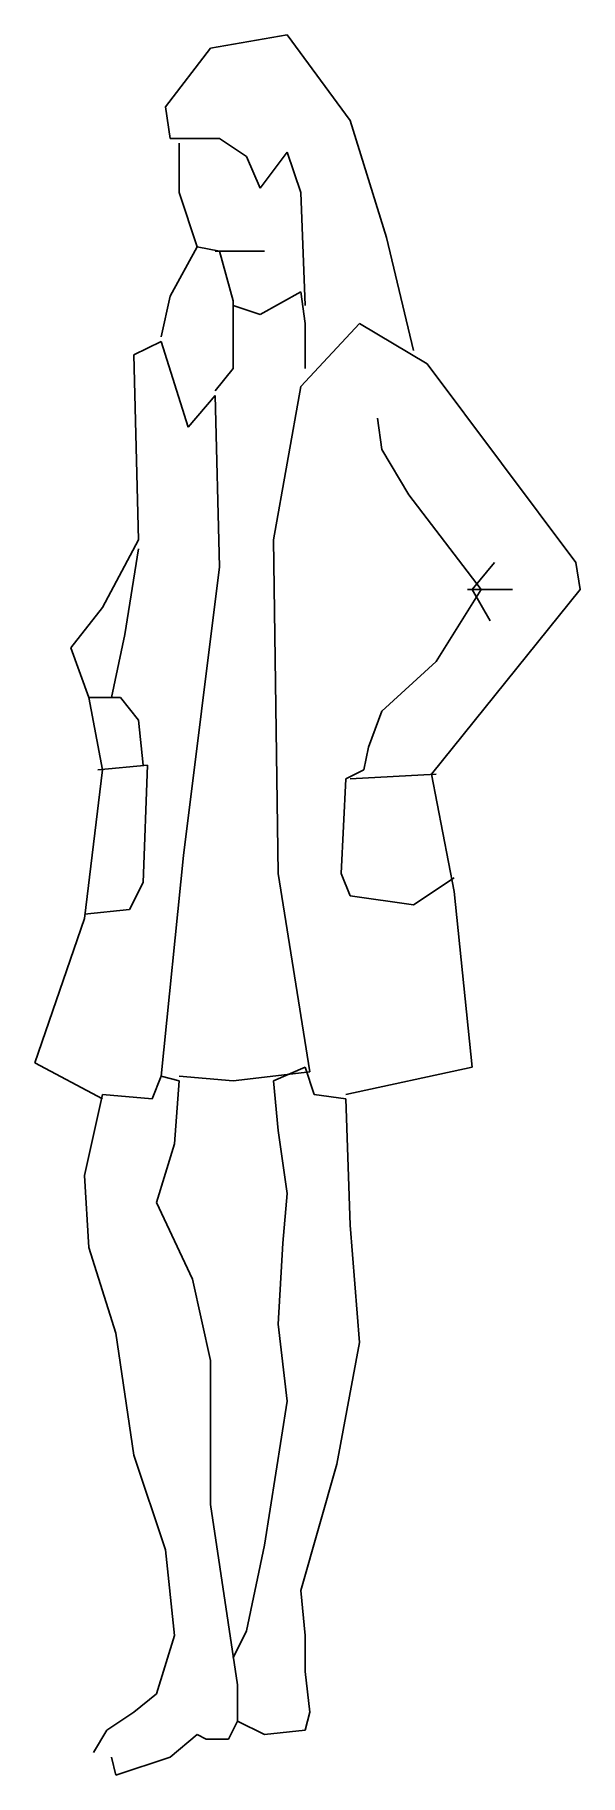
# Model space of a CAD drawing. Extents: x -18.94 to -18.45, y -0.04 to 1.53.
import ezdxf

# ---------------------------------------------------------------- set-up
doc = ezdxf.new("R2010")
doc.units = 0
doc.header["$MEASUREMENT"] = 0
doc.layers.get('0').update_dxf_attribs({"linetype": 'CONTINUOUS'})

msp = doc.modelspace()

# ---------------------------------------------------------------- linework, layer by layer
for p, q in [((-18.7112, 1.5259), (-18.7801, 1.5138)), ((-18.6545, 1.449), (-18.7112, 1.5259)), ((-18.7801, 1.5138), (-18.8206, 1.4611)), ((-18.8206, 1.4611), (-18.8165, 1.4328)), ((-18.6221, 1.3437), (-18.6545, 1.449)), ((-18.8165, 1.4328), (-18.772, 1.4328)), ((-18.8084, 1.4287), (-18.8084, 1.3842)), ((-18.772, 1.4328), (-18.7477, 1.4166)), ((-18.7477, 1.4166), (-18.7355, 1.3882)), ((-18.7355, 1.3882), (-18.7112, 1.4206)), ((-18.7112, 1.4206), (-18.6991, 1.3842)), ((-18.8084, 1.3842), (-18.7922, 1.3356)), ((-18.6991, 1.3842), (-18.695, 1.2829)), ((-18.8165, 1.291), (-18.7922, 1.3356)), ((-18.7922, 1.3356), (-18.772, 1.3315)), ((-18.776, 1.3315), (-18.7315, 1.3315)), ((-18.772, 1.3315), (-18.7598, 1.287)), ((-18.5978, 1.2424), (-18.6221, 1.3437)), ((-18.8246, 1.2546), (-18.8165, 1.291)), ((-18.7598, 1.287), (-18.7598, 1.2262)), ((-18.7598, 1.2829), (-18.7355, 1.2748)), ((-18.7355, 1.2748), (-18.6991, 1.2951)), ((-18.6991, 1.2951), (-18.695, 1.2667)), ((-18.6464, 1.2667), (-18.6991, 1.21)), ((-18.695, 1.2667), (-18.695, 1.2262)), ((-18.5856, 1.2303), (-18.6464, 1.2667)), ((-18.8489, 1.2384), (-18.8246, 1.2505)), ((-18.8449, 1.0723), (-18.8489, 1.2384)), ((-18.8246, 1.2505), (-18.8003, 1.1736)), ((-18.7598, 1.2262), (-18.776, 1.206)), ((-18.452, 1.052), (-18.5856, 1.2303)), ((-18.6991, 1.21), (-18.7234, 1.0723)), ((-18.8003, 1.1736), (-18.776, 1.2019)), ((-18.776, 1.2019), (-18.772, 1.048)), ((-18.6302, 1.1816), (-18.6262, 1.1533)), ((-18.6262, 1.1533), (-18.6018, 1.1128)), ((-18.6018, 1.1128), (-18.537, 1.0277)), ((-18.8773, 1.0115), (-18.8449, 1.0723)), ((-18.857, 0.9872), (-18.8449, 1.0642)), ((-18.7234, 1.0723), (-18.7193, 0.7726)), ((-18.772, 1.048), (-18.8044, 0.7888)), ((-18.5451, 1.0277), (-18.5249, 1.052)), ((-18.4479, 1.0277), (-18.452, 1.052)), ((-18.5816, 0.8617), (-18.4479, 1.0277)), ((-18.537, 1.0277), (-18.5775, 0.9629)), ((-18.5492, 1.0277), (-18.5087, 1.0277)), ((-18.5451, 1.0277), (-18.5289, 0.9994)), ((-18.9056, 0.9751), (-18.8773, 1.0115)), ((-18.8692, 0.9305), (-18.857, 0.9872)), ((-18.8894, 0.9305), (-18.9056, 0.9751)), ((-18.5775, 0.9629), (-18.6262, 0.9184)), ((-18.8611, 0.9305), (-18.8894, 0.9305)), ((-18.8773, 0.8657), (-18.8894, 0.9305)), ((-18.8449, 0.9103), (-18.8611, 0.9305)), ((-18.8408, 0.8698), (-18.8449, 0.9103)), ((-18.6262, 0.9184), (-18.6383, 0.886)), ((-18.6383, 0.886), (-18.6424, 0.8657)), ((-18.8935, 0.732), (-18.8773, 0.8657)), ((-18.8813, 0.8657), (-18.8368, 0.8698)), ((-18.8368, 0.8698), (-18.8408, 0.7644)), ((-18.6424, 0.8657), (-18.6586, 0.8576)), ((-18.5775, 0.8617), (-18.6545, 0.8576)), ((-18.5613, 0.7563), (-18.5816, 0.8617)), ((-18.6586, 0.8576), (-18.6626, 0.7726)), ((-18.8044, 0.7888), (-18.8246, 0.5903)), ((-18.7193, 0.7726), (-18.691, 0.5943)), ((-18.6626, 0.7726), (-18.6545, 0.7523)), ((-18.5978, 0.7442), (-18.5613, 0.7685)), ((-18.8408, 0.7644), (-18.853, 0.7401)), ((-18.6545, 0.7523), (-18.5978, 0.7442)), ((-18.5451, 0.5984), (-18.5613, 0.7563)), ((-18.853, 0.7401), (-18.8935, 0.7361)), ((-18.938, 0.6024), (-18.8935, 0.732)), ((-18.8773, 0.57), (-18.938, 0.6024)), ((-18.7598, 0.5862), (-18.691, 0.5943)), ((-18.7234, 0.5862), (-18.695, 0.5984)), ((-18.695, 0.5984), (-18.6869, 0.5741)), ((-18.6586, 0.5741), (-18.5451, 0.5984)), ((-18.8246, 0.5903), (-18.8327, 0.57)), ((-18.8084, 0.5862), (-18.8246, 0.5903)), ((-18.8125, 0.5295), (-18.8084, 0.5862)), ((-18.8084, 0.5903), (-18.7598, 0.5862)), ((-18.7193, 0.5417), (-18.7234, 0.5862)), ((-18.8773, 0.5741), (-18.8935, 0.5012)), ((-18.8327, 0.57), (-18.8773, 0.5741)), ((-18.6869, 0.5741), (-18.6586, 0.57)), ((-18.6586, 0.57), (-18.6545, 0.4566)), ((-18.7112, 0.485), (-18.7193, 0.5417)), ((-18.8287, 0.4769), (-18.8125, 0.5295)), ((-18.8935, 0.5012), (-18.8894, 0.4364)), ((-18.7153, 0.4404), (-18.7112, 0.485)), ((-18.7963, 0.408), (-18.8287, 0.4769)), ((-18.6545, 0.4566), (-18.6464, 0.3513)), ((-18.7193, 0.3675), (-18.7153, 0.4404)), ((-18.8894, 0.4364), (-18.8651, 0.3594)), ((-18.7801, 0.3351), (-18.7963, 0.408)), ((-18.7112, 0.2986), (-18.7193, 0.3675)), ((-18.8651, 0.3594), (-18.8489, 0.25)), ((-18.6464, 0.3513), (-18.6667, 0.2419)), ((-18.7801, 0.2055), (-18.7801, 0.3351)), ((-18.7315, 0.169), (-18.7112, 0.2986)), ((-18.8489, 0.25), (-18.8206, 0.165)), ((-18.6667, 0.2419), (-18.6991, 0.1285)), ((-18.7558, 0.0435), (-18.7801, 0.2055)), ((-18.8206, 0.165), (-18.8125, 0.088)), ((-18.7477, 0.0921), (-18.7315, 0.169)), ((-18.6991, 0.1285), (-18.695, 0.088)), ((-18.8125, 0.088), (-18.8287, 0.0354)), ((-18.7598, 0.0678), (-18.7477, 0.0921)), ((-18.695, 0.088), (-18.695, 0.0556)), ((-18.695, 0.0556), (-18.691, 0.0192)), ((-18.8287, 0.0354), (-18.8489, 0.0192)), ((-18.7558, 0.0111), (-18.7558, 0.0435)), ((-18.8489, 0.0192), (-18.8732, 0.003)), ((-18.691, 0.0192), (-18.695, 0.003)), ((-18.8732, 0.003), (-18.8854, -0.0173)), ((-18.7639, -0.0051), (-18.7558, 0.0111)), ((-18.7315, -0.0011), (-18.7558, 0.0111)), ((-18.695, 0.003), (-18.7315, -0.0011)), ((-18.8165, -0.0214), (-18.7922, -0.0011)), ((-18.7922, -0.0011), (-18.7841, -0.0051)), ((-18.7841, -0.0051), (-18.7639, -0.0051)), ((-18.8692, -0.0214), (-18.8651, -0.0376)), ((-18.8651, -0.0376), (-18.8165, -0.0214))]:
    msp.add_line(p, q)

doc.saveas('drawing.dxf')
